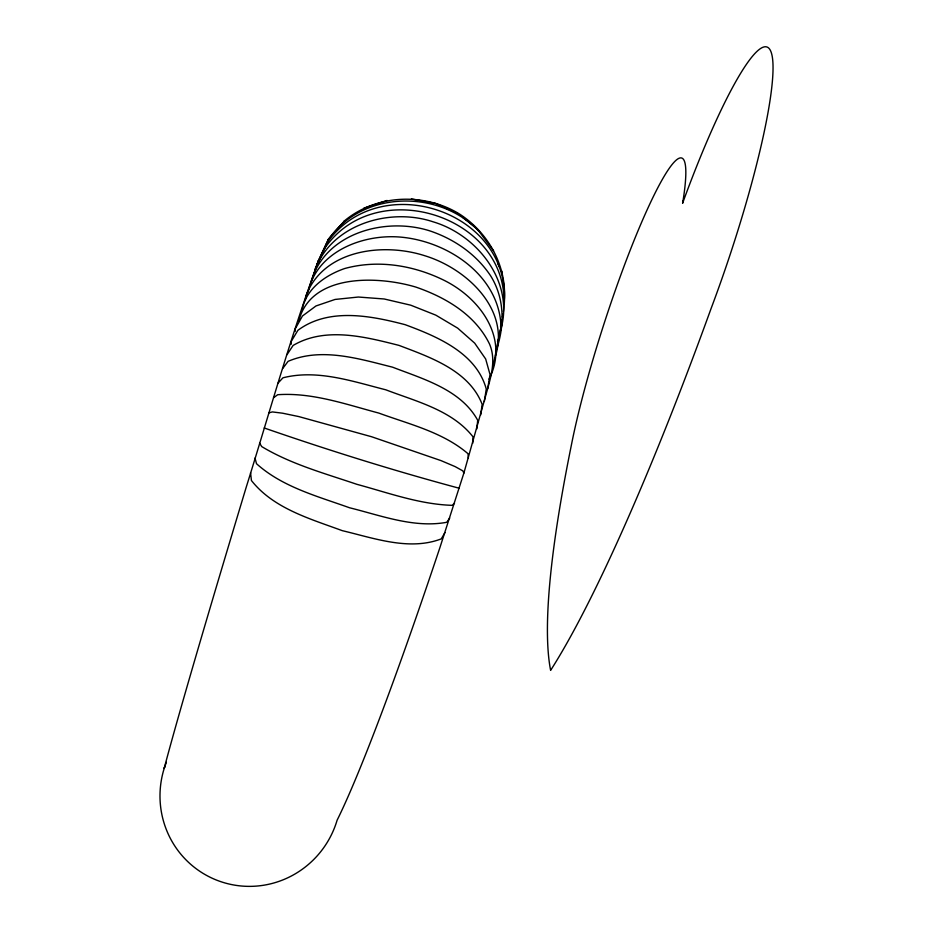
<?xml version="1.0" encoding="UTF-8"?>
<svg xmlns="http://www.w3.org/2000/svg" width="933" height="933" viewBox="0 0 933 933"><rect width="100%" height="100%" fill="white"/><g stroke="black" fill="none" stroke-linecap="round" stroke-linejoin="round"><path stroke-width="1.4" d="M318.911 260.808L318.911 259.957C291.248 334.317 269.987 411.266 246.265 487.061A472.331 6.893 -72.9 0 0 164.173 768.43A620.363 10.718 -73 0 0 166.354 762.308M295.155 331.472L295.248 328.813L302.444 316.007L315.984 305.954L335.052 299.446L358.354 297.032L384.209 298.98L410.707 305.173L435.816 315.144L457.671 328.136L474.675 343.134L485.673 358.995L490.035 374.576L487.632 388.804L463.853 473.159L440.213 546.668A470.36 28.935 -72.7 0 1 337.105 820.224A92.029 91.061 -62.5 0 1 293.254 874.979A90.874 89.906 -62.7 0 1 170.354 838.405A92.017 91.049 -62.9 0 1 165.013 765.9M472.693 443.35L472.984 436.796C452.004 410.123 416.2 401.447 385.819 389.807C352.674 381.422 317.197 369.083 282.967 377.807L278.139 382.985M298.758 321.15C310.677 272.949 378.355 275.853 415.85 287.084C445.601 297.3 475.224 314.736 489.487 343.962C495.866 358.75 491.668 374.063 487.632 388.804M500.823 323.833L500.624 326.725L501.907 319.821M302.28 309.021C306.56 288.309 325.71 275.083 344.674 268.529C378.285 259.304 414.322 265.357 445.123 280.833C481.218 299.236 509.418 339.111 489.079 379.171M476.833 428.9L477.708 420.282C460.82 389.562 423.22 379.031 392.583 367.182C359.158 358.832 321.453 347.053 288.11 361.328L282.652 368.57M305.301 300.578L305.592 297.872M308.112 292.099C316.765 251.047 363.998 233.332 402.088 237.25C449.123 241.974 499.482 276.168 501.079 327.133M493.242 365.899L500.286 329.501M310.817 283.026C323.903 232.853 386.005 216.223 430.929 231.244C454.954 239.548 476.401 254.534 490.618 275.806C504.053 297.312 504.788 323.156 497.371 346.889M480.717 414.905L482.151 404.316C469.019 370.506 430.241 357.281 399.021 345.397C365.176 336.813 325.232 326.457 293.102 345.455L287.026 354.657M312.835 277.882C324.579 226.661 387.055 206.275 433.227 221.856C478.617 235.349 515.937 284.297 499.936 332.276M314.631 272.774L315.237 268.599L328.054 241.355M316.287 267.444L316.719 264.61L328.743 238.93M317.162 266.138L317.826 261.835L328.404 239.151L344.102 221.261M484.332 401.505L486.268 389.038C476.39 352.896 437.145 336.51 405.085 324.661C370.681 315.657 328.696 307.435 297.895 330.305L291.248 341.373L291.248 344.23M318.106 263.164L318.561 260.284M318.468 262.814L318.911 259.957M504.356 299.295C506.631 265.182 487.702 232.002 459.141 213.797C423.745 192.303 375.812 194.356 343.857 221.354M504.24 304.065C511.739 210.8 378.343 167.17 326.468 243.735M502.409 317.057L502.922 314.293M503.435 311.529C514.27 217.844 377.2 172.057 324.859 248.12M495.493 355.87C510.351 308.835 465.929 268.144 424.538 255.654C382.623 242.242 322.666 249.752 305.732 296.531M497.499 341.478L498.852 339.006M444.948 532.603L441.251 538.889C409.26 551.111 373.993 538.143 342.294 530.667C310.176 518.818 273.416 508.497 251.42 480.507L250.569 472.786M449.718 518.095L446.697 522.305C413.937 528.288 381.014 515.529 349.537 507.762C317.465 496.251 282.349 487.026 256.517 463.713L255.012 458.091M327.658 240.749C360.791 190.402 438.72 188.676 478.932 231.267M454.488 503.26L452.155 505.336C419.488 504.333 388.163 492.764 356.873 484.32C324.649 473.381 291.096 464.249 261.73 446.592L259.572 443.117M273.532 397.773L277.707 394.717C312.217 392.315 345.863 404.316 378.798 413.074C409.249 424.235 442.93 432.177 468.016 453.718L468.366 458.15M363.87 208.152L387.055 200.455M268.879 412.818L272.378 411.931L282.536 413.191L298.817 416.584L371.579 436.737L441.076 460.634L455.164 466.628L462.861 470.885L463.853 473.159M459.223 488.239C393.609 470.617 328.439 450.231 264.214 427.979M411.406 198.951L435.758 203.452L456.948 213.156M462.78 217.377L477.416 229.145L493.58 250.884M497.581 262.803L499.143 266.698M501.791 271.106L502.082 273.847M683.038 200.747L682.606 203.266L683.889 199.685A213.156 30.906 -71.5 0 1 771.696 54.021A213.156 30.906 -71.5 0 1 711.004 308.753A569.247 70.43 -71.6 0 1 550.622 670.349A795.324 117.045 -70.4 0 1 571.229 445.857A181.842 22.917 -72.1 0 1 647.49 209.027A181.842 22.917 -72.1 0 1 683.038 200.747"/></g></svg>
